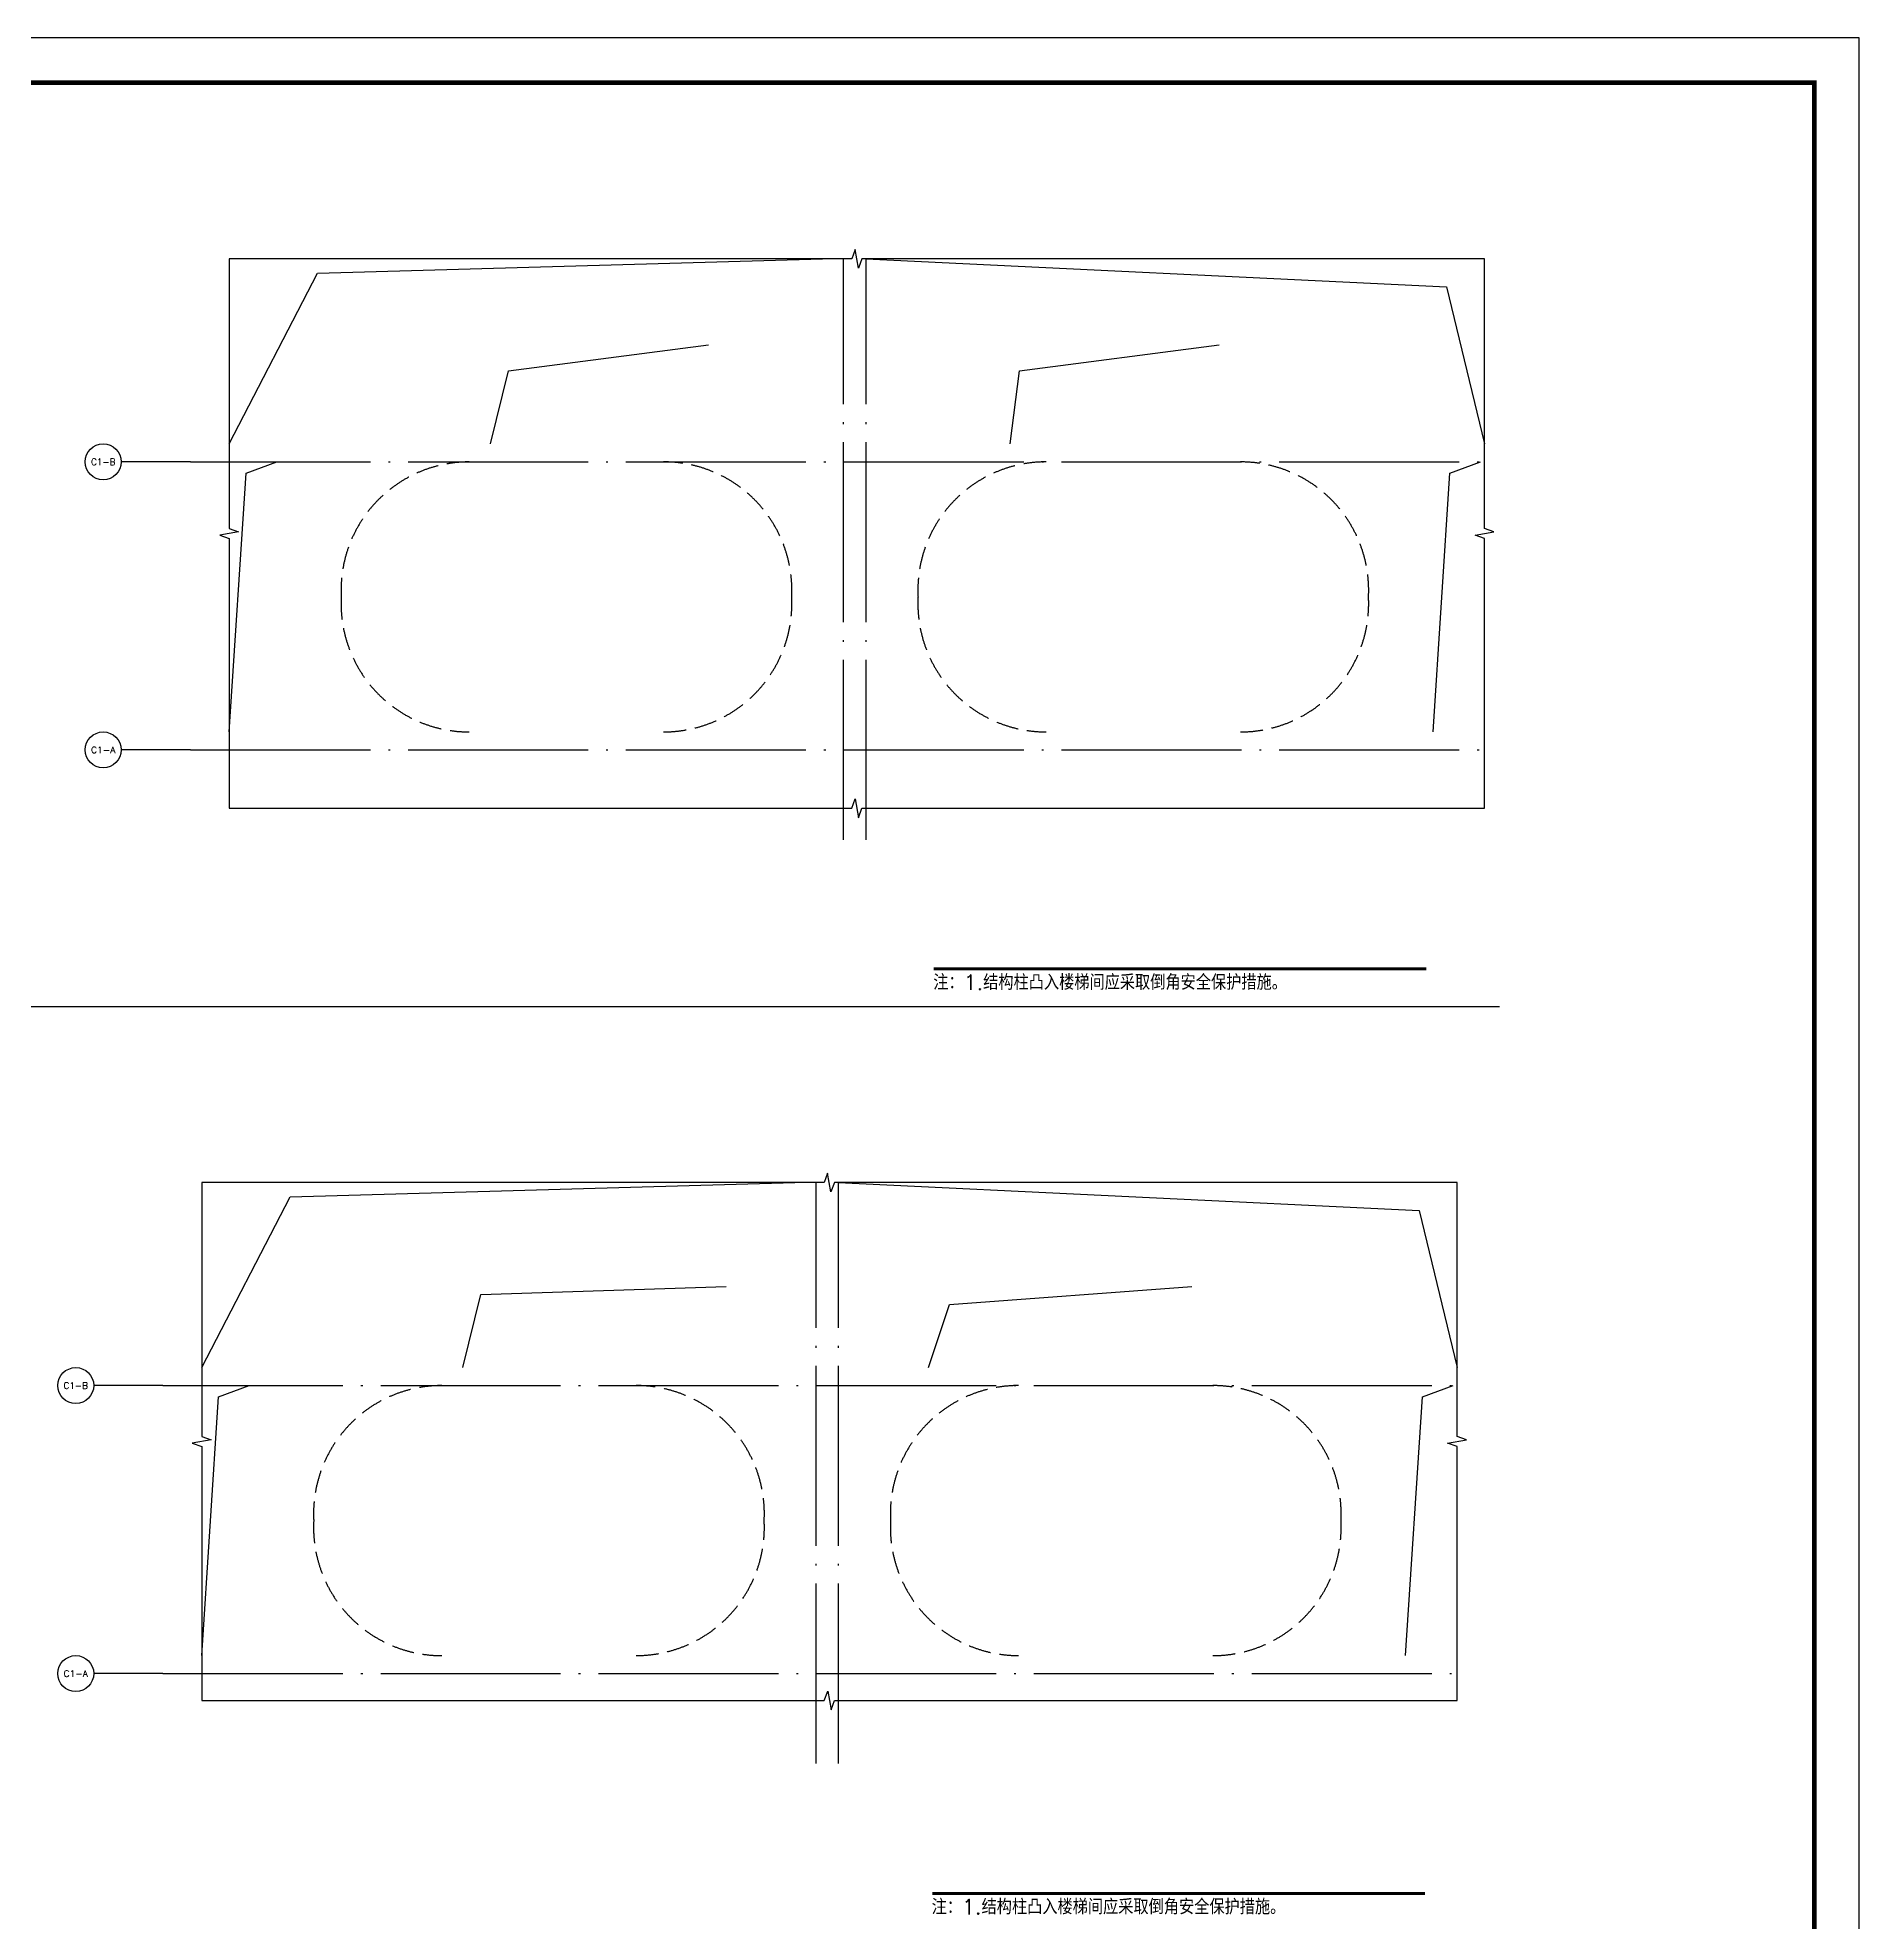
# Model space of a CAD drawing. Extents: x 6843040 to 15500510, y -6507076 to -4940511.
# Drawn here: x 7744899 to 7765142, y -5998789 to -5977850 of the extents above; entities that cross this region are included whole.
import ezdxf
from ezdxf.enums import TextEntityAlignment as Align

# ---------------------------------------------------------------- set-up
doc = ezdxf.new("R2010")
doc.units = 0
doc.header["$LTSCALE"] = 1000
doc.header["$MEASUREMENT"] = 0
doc.linetypes.add('DASH', pattern=[0.35, 0.25, -0.1])
doc.linetypes.add('DOTE', pattern=[2.42, 2, -0.2, 0.02, -0.2])
for name, color, linetype in [('AXIS', 3, 'Continuous'), ('AXIS_TEXT', 7, 'Continuous'), ('DIM_SYMB', 3, 'Continuous'), ('DOTE', 8, 'DOTE'), ('E_LINE_6', 11, 'Continuous'), ('FLOOR', 9, 'Continuous'), ('PUB_TEXT', 7, 'Continuous'), ('PUB_TITLE', 4, 'Continuous')]:
    doc.layers.add(name, color=color, linetype=linetype)
doc.styles.add('_HZTXT', font='SIMPLEX', dxfattribs={"width": 0.9, "bigfont": 'HZTXT'})
doc.styles.add('_TCH_AXIS', font='COMPLEX', dxfattribs={"bigfont": 'GBCBIG'})
doc.styles.add('COMPLEX', font='COMPLEX')

# ---------------------------------------------------------------- blocks, each defined once
blk = doc.blocks.new('_AXISO')
blk.add_circle((0, 0), 0.5)
at = {"layer": 'AXIS_TEXT', "style": 'COMPLEX', "width": 1.041667}
blk.add_attdef('A', text='', height=0.56, dxfattribs=at).set_placement((-0.25, -0.28), (0.25, -0.28), align=Align.FIT)

msp = doc.modelspace()

# ---------------------------------------------------------------- linework, layer by layer
at = {"layer": 'AXIS'}
for p, q in [((7746596.1, -5982562.8), (7745827.1, -5982562.8)), ((7746596.1, -5985762.8), (7745827.1, -5985762.8)), ((7746290.4, -5992825.3), (7745521.4, -5992825.3)), ((7746290.4, -5996025.3), (7745521.4, -5996025.3))]:
    msp.add_line(p, q, dxfattribs=at)
at = {"layer": 'DIM_SYMB'}
for points in [[(7747027, -5980306.4), (7747027, -5983302.4), (7747132, -5983340.6), (7746922, -5983377.6), (7747027, -5983414.9), (7747027, -5986410.9)], [(7760977.2, -5980306.4), (7754058.4, -5980306.4), (7754020.1, -5980411.4), (7753983.1, -5980201.4), (7753945.9, -5980306.4), (7747027, -5980306.4)], [(7760977.2, -5986410.9), (7760977.2, -5983414.9), (7760872.2, -5983376.7), (7761082.2, -5983339.7), (7760977.2, -5983302.4), (7760977.2, -5980306.4)], [(7747027, -5986410.9), (7753945.9, -5986410.9), (7753984.1, -5986305.9), (7754021.1, -5986515.9), (7754058.4, -5986410.9), (7760977.2, -5986410.9)], [(7746721.3, -5990568.9), (7746721.3, -5993390.2), (7746826.3, -5993428.4), (7746616.3, -5993465.4), (7746721.3, -5993502.7), (7746721.3, -5996324)], [(7760671.5, -5990568.9), (7753752.7, -5990568.9), (7753714.4, -5990673.9), (7753677.4, -5990463.9), (7753640.2, -5990568.9), (7746721.3, -5990568.9)], [(7760671.5, -5996324), (7760671.5, -5993502.7), (7760566.5, -5993464.5), (7760776.5, -5993427.4), (7760671.5, -5993390.2), (7760671.5, -5990568.9)], [(7746721.3, -5996324), (7753640.2, -5996324), (7753678.4, -5996219), (7753715.4, -5996429), (7753752.7, -5996324), (7760671.5, -5996324)]]:
    msp.add_lwpolyline(points, dxfattribs=at)
at = {"layer": 'DIM_SYMB', "const_width": 35}
for points in [[(7754857.4, -5988195.9), (7760332.5, -5988195.9)], [(7754839.6, -5998468), (7760314.6, -5998468)]]:
    msp.add_lwpolyline(points, dxfattribs=at)
at = {"layer": 'DOTE'}
for p, q in [((7753855.1, -5986762.8), (7753855.1, -5980306.4)), ((7754105.1, -5986762.8), (7754105.1, -5980306.4)), ((7746596.1, -5982562.8), (7760977.2, -5982562.8)), ((7746596.1, -5985762.8), (7760977.2, -5985762.8)), ((7753549.4, -5997025.3), (7753549.4, -5990568.9)), ((7753799.4, -5997025.3), (7753799.4, -5990568.9)), ((7746290.4, -5992825.3), (7760671.5, -5992825.3)), ((7746290.4, -5996025.3), (7760671.5, -5996025.3))]:
    msp.add_line(p, q, dxfattribs=at)
at = {"layer": 'E_LINE_6'}
for points in [[(7747027, -5982362.8), (7748008.8, -5980467.5), (7753619.7, -5980306.4)], [(7754105.1, -5980306.4), (7760556.2, -5980618.3), (7760977.2, -5982362.8)], [(7749930.1, -5982362.8), (7750130.7, -5981552.3), (7752355.1, -5981262.8)], [(7755705.1, -5982362.8), (7755809.6, -5981552.3), (7758030.1, -5981262.8)], [(7747027, -5985562.8), (7747215.1, -5982687.9), (7747555.5, -5982562.8)], [(7760404.8, -5985562.8), (7760592.9, -5982687.9), (7760933.3, -5982562.8)], [(7746721.3, -5992625.3), (7747703.1, -5990730), (7753314, -5990568.9)], [(7753799.4, -5990568.9), (7760250.5, -5990880.8), (7760671.5, -5992625.3)], [(7749624.4, -5992625.3), (7749825, -5991814.8), (7752549.4, -5991725.3)], [(7754799.5, -5992625.3), (7755032.7, -5991922.8), (7757724.4, -5991725.3)], [(7746721.3, -5995825.3), (7746909.4, -5992950.4), (7747249.8, -5992825.3)], [(7760099.1, -5995825.3), (7760287.2, -5992950.4), (7760627.6, -5992825.3)]]:
    msp.add_lwpolyline(points, dxfattribs=at)
at = {"layer": 'FLOOR', "linetype": 'DASH'}
for points in [[(7749695.1, -5982562.8, 0.4297216), (7748272.1, -5984062.8, 0.4297216), (7749695.1, -5985562.8)], [(7751855.1, -5985562.5, 0.4297216), (7753278.2, -5984062.5, 0.4297216), (7751855.1, -5982562.5)], [(7756105.1, -5985562.5, -0.4297216), (7754682.1, -5984062.5, -0.4297216), (7756105.1, -5982562.5)], [(7758265.1, -5982562.8, -0.4297216), (7759688.2, -5984062.8, -0.4297216), (7758265.1, -5985562.8)], [(7749389.4, -5992825.3, 0.4297216), (7747966.4, -5994325.3, 0.4297216), (7749389.4, -5995825.3)], [(7751549.4, -5995825, 0.4297216), (7752972.5, -5994325, 0.4297216), (7751549.4, -5992825)], [(7755799.4, -5995825, -0.4297216), (7754376.4, -5994325, -0.4297216), (7755799.4, -5992825)], [(7757959.4, -5992825.3, -0.4297216), (7759382.5, -5994325.3, -0.4297216), (7757959.4, -5995825.3)]]:
    msp.add_lwpolyline(points, format="xyb", dxfattribs=at)
at = {"layer": 'PUB_TITLE'}
msp.add_lwpolyline([(7705692.4, -6019899.6), (7765142.4, -6019899.6), (7765142.4, -5977849.6), (7705692.4, -5977849.6)], close=True, dxfattribs=at)
at = {"layer": 'PUB_TITLE', "const_width": 50}
msp.add_lwpolyline([(7706942.4, -6019399.6), (7764642.4, -6019399.6), (7764642.4, -5978349.6), (7706942.4, -5978349.6)], close=True, dxfattribs=at)
at = {"layer": 'PUB_TITLE'}
msp.add_lwpolyline([(7706942.4, -5988612.1), (7761142.4, -5988612.1)], dxfattribs=at)

# ---------------------------------------------------------------- block references
at = {"layer": 'AXIS'}
ref = msp.add_blockref('_AXISO', (7745627.1, -5982562.8), dxfattribs=dict(at, xscale=400, yscale=400, zscale=400))
ref.add_attrib('A', 'C1-B', dxfattribs={"layer": 'AXIS_TEXT', "height": 71.93, "style": '_TCH_AXIS'}).set_placement((7745491.8, -5982598.7), (7745762.4, -5982598.7), align=Align.FIT)
ref = msp.add_blockref('_AXISO', (7745627.1, -5985762.8), dxfattribs=dict(at, xscale=400, yscale=400, zscale=400))
ref.add_attrib('A', 'C1-A', dxfattribs={"layer": 'AXIS_TEXT', "height": 71.09, "style": '_TCH_AXIS'}).set_placement((7745491.7, -5985798.3), (7745762.5, -5985798.3), align=Align.FIT)
ref = msp.add_blockref('_AXISO', (7745321.4, -5992825.3), dxfattribs=dict(at, xscale=400, yscale=400, zscale=400))
ref.add_attrib('A', 'C1-B', dxfattribs={"layer": 'AXIS_TEXT', "height": 71.93, "style": '_TCH_AXIS'}).set_placement((7745186.1, -5992861.2), (7745456.7, -5992861.2), align=Align.FIT)
ref = msp.add_blockref('_AXISO', (7745321.4, -5996025.3), dxfattribs=dict(at, xscale=400, yscale=400, zscale=400))
ref.add_attrib('A', 'C1-A', dxfattribs={"layer": 'AXIS_TEXT', "height": 71.09, "style": '_TCH_AXIS'}).set_placement((7745186, -5996060.8), (7745456.8, -5996060.8), align=Align.FIT)

# ---------------------------------------------------------------- texts
at = {"layer": 'PUB_TEXT', "style": '_HZTXT'}
for p in [(7754851.1, -5988428.8), (7754833.2, -5998700.8)]:
    msp.add_text('注：1.结构柱凸入楼梯间应采取倒角安全保护措施。', height=168.794, dxfattribs=at).set_placement(p)

doc.saveas('drawing.dxf')
